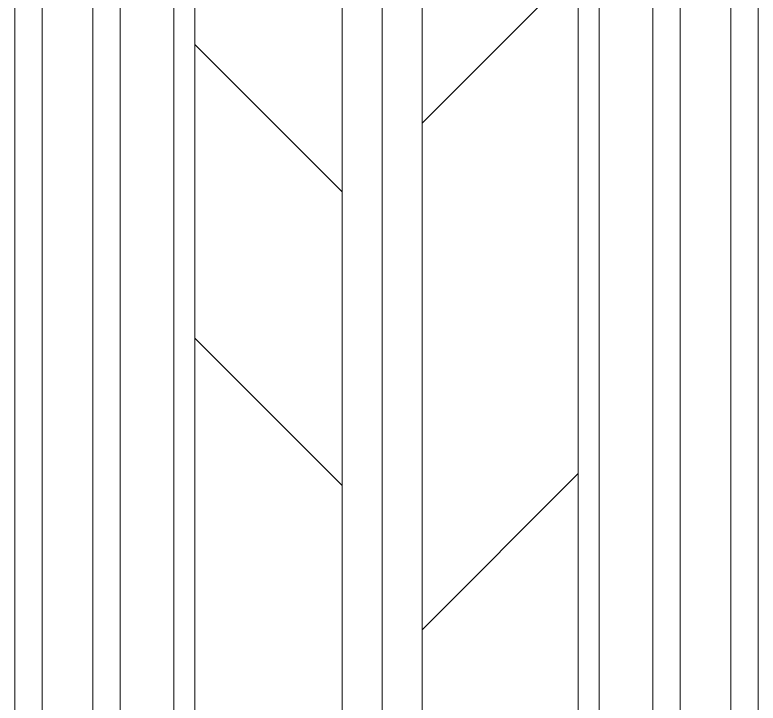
# Model space of a CAD drawing. Header units: millimetres. Extents: x -13140 to 14823, y 100 to 6213.
# Drawn here: x -2837 to -1907, y 1057 to 1919 of the extents above; entities that cross this region are included whole.
import ezdxf

# ---------------------------------------------------------------- set-up
doc = ezdxf.new("R2010")
doc.units = ezdxf.units.MM
doc.layers.add('A-DOOR', color=31, linetype='Continuous', lineweight=9)
doc.layers.add('I-FURN', color=30, linetype='Continuous', lineweight=9)

# ---------------------------------------------------------------- blocks, each defined once
blk = doc.blocks.new('Porta correr 4 folhas - 250 x 210-V12-ELEVAÇÃO 2 SUÍTE')
at = {"layer": 'A-DOOR'}
h = blk.add_hatch(dxfattribs=at)
h.set_pattern_fill('FP_5', color=256, style=0, pattern_type=2)
h.set_pattern_definition([(135, (5162.9, 200), (-969.87, 2586.3), [17145, -2286, 5715, -1143]), (135, (3642.7, 771.5), (1883.2, 266.7), [3429, -377.2, 6858, -857.25]), (135, (4591.4, 1171.55), (-3661.25, 4744.27), [9144, -1600.2, 4572, -1143])])
h.paths.add_polyline_path([(5407.98, 775), (5425.38, 775), (5425.38, 2250), (5240.91, 2250), (5240.91, 827.1), (5257.46, 823.71), (5275.19, 819.42), (5298.12, 811.9), (5320.08, 801.52), (5323.57, 797.08), (5324.95, 793.49), (5324.95, 791.99), (5325.37, 786.06), (5325.84, 775), (5388.1, 775)])
h = blk.add_hatch(dxfattribs=at)
h.set_pattern_fill('FP_6', color=256, style=0, pattern_type=2)
h.set_pattern_definition([(45, (5787.9, 200), (969.87, 2586.3), [17145, -2286, 5715, -1143]), (45, (7308, 771.5), (-1883.2, 266.7), [3429, -377.2, 6858, -857.25]), (45, (6359.4, 1171.55), (3661.25, 4744.27), [9144, -1600.2, 4572, -1143])])
h.paths.add_polyline_path([(5720.91, 775), (5720.91, 2250), (5525.38, 2250), (5525.38, 775), (5706.29, 775)])
for p, q in [((5475.38, 2299), (5475.38, 775)), ((5475.38, 775), (5475.38, 2299)), ((5425.38, 775), (5425.38, 2250)), ((5525.38, 2250), (5525.38, 775))]:
    blk.add_line(p, q, dxfattribs=at)
blk = doc.blocks.new('Blks_Decor Maisons du Monde_Cortina de Tecido - Bege-4411411-ELEVAÇÃO 2 SUÍTE')
at = {"layer": 'I-FURN', "color": 55}
for p, q in [((5015.69, 830.54), (5015.69, 3786)), ((5049.83, 830.52), (5049.83, 3786)), ((5113.27, 3786), (5113.27, 834.01)), ((5147.41, 3786), (5147.41, 835.23)), ((5214.84, 831.15), (5214.84, 3786)), ((5240.91, 827.1), (5240.91, 3786)), ((5946.13, 3786), (5946.13, 775)), ((5911.99, 2570), (5911.99, 775)), ((5720.91, 2480), (5720.91, 775)), ((5746.98, 2480), (5746.98, 775)), ((5814.42, 775), (5814.42, 2480)), ((5848.56, 775), (5848.56, 2480))]:
    blk.add_line(p, q, dxfattribs=at)

msp = doc.modelspace()

# ---------------------------------------------------------------- block references
at = {"layer": 'A-DOOR'}
msp.add_blockref('Porta correr 4 folhas - 250 x 210-V12-ELEVAÇÃO 2 SUÍTE', (-7852.941, 0), dxfattribs=at)
at = {"layer": 'I-FURN', "color": 55}
msp.add_blockref('Blks_Decor Maisons du Monde_Cortina de Tecido - Bege-4411411-ELEVAÇÃO 2 SUÍTE', (-7852.941, 0), dxfattribs=at)

doc.saveas('drawing.dxf')
